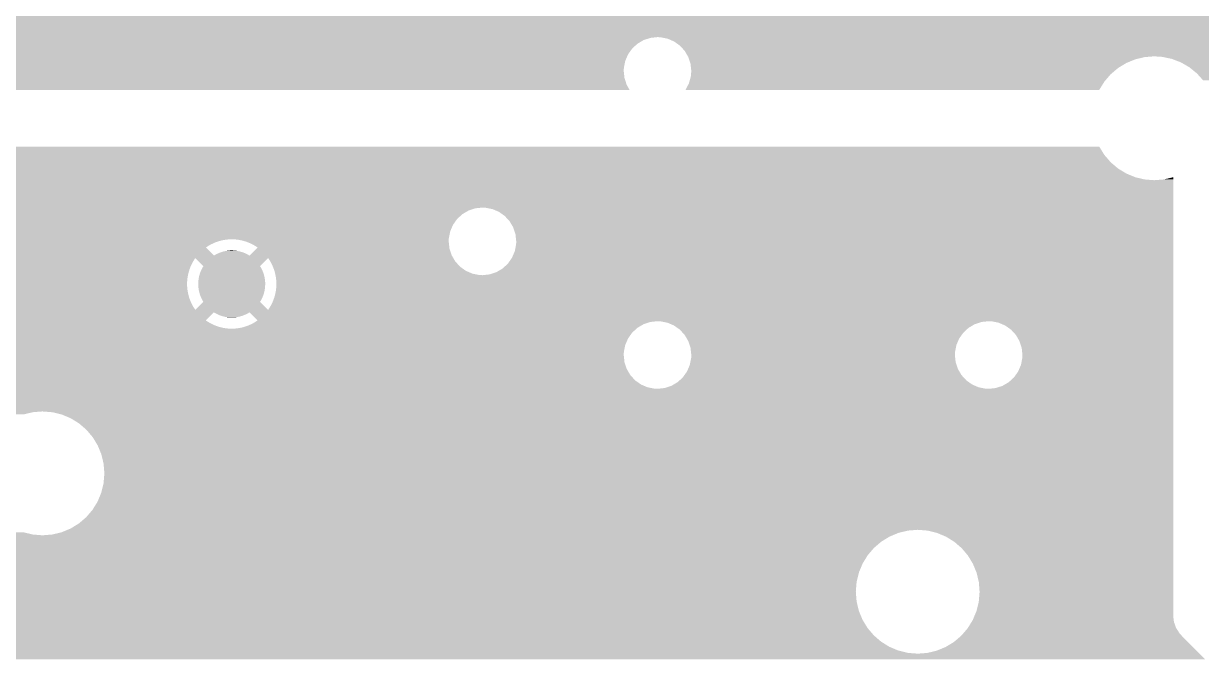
# Model space of a CAD drawing. Extents: x 295 to 953, y 10 to 290.
# Drawn here: x 515.93 to 552.29, y 170.94 to 190.46 of the extents above; entities that cross this region are included whole.
import ezdxf

# ---------------------------------------------------------------- set-up
doc = ezdxf.new("R2010")
doc.units = 0
doc.header["$LTSCALE"] = 5
doc.header["$MEASUREMENT"] = 0
doc.layers.add('PWR', color=7, linetype='CONTINUOUS')

msp = doc.modelspace()

# ---------------------------------------------------------------- linework, layer by layer
at = {"layer": 'PWR'}
for points in [[(511.399, 190.041), (511.399, 190.876), (613.488, 190.041), (613.488, 190.876)], [(511.399, 190.017), (511.399, 190.041), (535.278, 190.017), (535.497, 190.041)], [(511.399, 189.949), (511.399, 190.017), (535.068, 189.949), (535.278, 190.017)], [(511.399, 189.837), (511.399, 189.949), (534.878, 189.837), (535.068, 189.949)], [(511.399, 189.688), (511.399, 189.837), (534.715, 189.688), (534.878, 189.837)], [(535.589, 190.037), (535.497, 190.041), (613.488, 190.037), (613.488, 190.041)], [(535.805, 189.994), (535.589, 190.037), (613.488, 189.994), (613.488, 190.037)], [(536.007, 189.907), (535.805, 189.994), (613.488, 189.907), (613.488, 189.994)], [(536.187, 189.78), (536.007, 189.907), (613.488, 189.78), (613.488, 189.907)], [(511.399, 189.509), (511.399, 189.688), (534.588, 189.509), (534.715, 189.688)], [(511.399, 189.306), (511.399, 189.509), (534.501, 189.306), (534.588, 189.509)], [(536.336, 189.617), (536.187, 189.78), (613.488, 189.617), (613.488, 189.78)], [(536.435, 189.448), (536.336, 189.617), (613.488, 189.448), (613.488, 189.617)], [(511.399, 189.09), (511.399, 189.306), (534.458, 189.09), (534.501, 189.306)], [(511.399, 188.998), (511.399, 189.09), (534.454, 188.998), (534.458, 189.09)], [(536.447, 189.427), (536.435, 189.448), (550.562, 189.427), (550.832, 189.448)], [(536.448, 189.424), (536.447, 189.427), (550.534, 189.424), (550.562, 189.427)], [(536.471, 189.355), (536.448, 189.424), (550.244, 189.355), (550.534, 189.424)], [(536.508, 189.241), (536.471, 189.355), (549.968, 189.241), (550.244, 189.355)], [(536.516, 189.217), (536.508, 189.241), (549.929, 189.217), (549.968, 189.241)], [(536.53, 189.086), (536.516, 189.217), (549.713, 189.086), (549.929, 189.217)], [(551.082, 189.431), (550.832, 189.448), (613.488, 189.431), (613.488, 189.448)], [(551.374, 189.369), (551.082, 189.431), (613.488, 189.369), (613.488, 189.431)], [(551.653, 189.263), (551.374, 189.369), (613.488, 189.263), (613.488, 189.369)], [(551.911, 189.114), (551.653, 189.263), (613.488, 189.114), (613.488, 189.263)], [(552.144, 188.926), (551.911, 189.114), (613.488, 188.926), (613.488, 189.114)], [(511.399, 188.779), (511.399, 188.998), (534.477, 188.779), (534.454, 188.998)], [(511.399, 188.569), (511.399, 188.779), (534.546, 188.569), (534.477, 188.779)], [(536.481, 188.666), (536.525, 188.821), (549.291, 188.666), (549.424, 188.821)], [(536.525, 188.821), (536.531, 188.893), (549.424, 188.821), (549.485, 188.893)], [(536.54, 188.998), (536.53, 189.086), (549.61, 188.998), (549.713, 189.086)], [(536.531, 188.893), (536.54, 188.998), (549.485, 188.893), (549.61, 188.998)], [(552.344, 188.705), (552.144, 188.926), (613.488, 188.705), (613.488, 188.926)], [(511.399, 188.415), (511.399, 188.569), (534.633, 188.415), (534.546, 188.569)], [(511.399, 188.414), (511.399, 188.415), (534.632, 188.414), (534.633, 188.415)], [(536.361, 188.415), (536.464, 188.609), (549.135, 188.415), (549.256, 188.609)], [(536.361, 188.414), (536.361, 188.415), (549.135, 188.414), (549.135, 188.415)], [(536.361, 188.414), (536.361, 188.414), (549.134, 188.414), (549.135, 188.414)], [(536.464, 188.609), (536.481, 188.666), (549.256, 188.609), (549.291, 188.666)], [(511.399, 186.407), (511.399, 186.661), (549.292, 186.407), (549.135, 186.661)], [(511.399, 186.661), (511.399, 186.661), (549.135, 186.661), (549.134, 186.661)], [(511.399, 186.181), (511.399, 186.407), (549.487, 186.181), (549.292, 186.407)], [(511.399, 185.988), (511.399, 186.181), (549.715, 185.988), (549.487, 186.181)], [(511.399, 185.833), (511.399, 185.988), (549.97, 185.833), (549.715, 185.988)], [(511.399, 185.719), (511.399, 185.833), (550.246, 185.719), (549.97, 185.833)], [(511.399, 185.65), (511.399, 185.719), (550.536, 185.65), (550.246, 185.719)], [(511.399, 185.627), (511.399, 185.65), (550.832, 185.627), (550.536, 185.65)], [(511.399, 184.783), (511.399, 185.627), (551.416, 184.783), (551.416, 185.627)], [(550.832, 185.627), (551.13, 185.651), (551.416, 185.627), (551.416, 185.651)], [(551.13, 185.651), (551.414, 185.718), (551.416, 185.651), (551.416, 185.718)], [(551.414, 185.718), (551.416, 185.719), (551.416, 185.718), (551.416, 185.719)], [(511.399, 184.76), (511.399, 184.783), (529.874, 184.76), (530.093, 184.783)], [(511.399, 184.691), (511.399, 184.76), (529.664, 184.691), (529.874, 184.76)], [(530.185, 184.779), (530.093, 184.783), (551.416, 184.779), (551.416, 184.783)], [(530.401, 184.736), (530.185, 184.779), (551.416, 184.736), (551.416, 184.779)], [(530.604, 184.649), (530.401, 184.736), (551.416, 184.649), (551.416, 184.736)], [(511.399, 184.579), (511.399, 184.691), (529.474, 184.579), (529.664, 184.691)], [(511.399, 184.431), (511.399, 184.579), (529.311, 184.431), (529.474, 184.579)], [(511.399, 184.251), (511.399, 184.431), (529.184, 184.251), (529.311, 184.431)], [(530.783, 184.522), (530.604, 184.649), (551.416, 184.522), (551.416, 184.649)], [(530.932, 184.359), (530.783, 184.522), (551.416, 184.359), (551.416, 184.522)], [(511.399, 184.048), (511.399, 184.251), (529.097, 184.048), (529.184, 184.251)], [(511.399, 183.832), (511.399, 184.048), (529.054, 183.832), (529.097, 184.048)], [(531.044, 184.169), (530.932, 184.359), (551.416, 184.169), (551.416, 184.359)], [(531.112, 183.959), (531.044, 184.169), (551.416, 183.959), (551.416, 184.169)], [(511.399, 183.804), (511.399, 183.832), (529.053, 183.804), (529.054, 183.832)], [(511.399, 183.8), (511.399, 183.804), (522.24, 183.8), (522.32, 183.804)], [(511.399, 183.791), (511.399, 183.8), (522.16, 183.791), (522.24, 183.8)], [(511.399, 183.778), (511.399, 183.791), (522.081, 183.778), (522.16, 183.791)], [(511.399, 183.759), (511.399, 183.778), (522.003, 183.759), (522.081, 183.778)], [(511.399, 183.737), (511.399, 183.759), (521.926, 183.737), (522.003, 183.759)], [(511.399, 183.71), (511.399, 183.737), (521.85, 183.71), (521.926, 183.737)], [(511.399, 183.678), (511.399, 183.71), (521.777, 183.678), (521.85, 183.71)], [(511.399, 183.643), (511.399, 183.678), (521.705, 183.643), (521.777, 183.678)], [(511.399, 183.603), (511.399, 183.643), (521.635, 183.603), (521.705, 183.643)], [(522.481, 183.798), (522.401, 183.804), (529.053, 183.798), (529.053, 183.804)], [(522.56, 183.789), (522.481, 183.798), (529.052, 183.789), (529.053, 183.798)], [(522.639, 183.774), (522.56, 183.789), (529.052, 183.774), (529.052, 183.789)], [(522.717, 183.755), (522.639, 183.774), (529.051, 183.755), (529.052, 183.774)], [(522.767, 183.74), (522.717, 183.755), (529.05, 183.74), (529.051, 183.755)], [(522.794, 183.732), (522.767, 183.74), (529.051, 183.732), (529.05, 183.74)], [(522.869, 183.704), (522.794, 183.732), (529.054, 183.704), (529.051, 183.732)], [(522.943, 183.672), (522.869, 183.704), (529.057, 183.672), (529.054, 183.704)], [(523.014, 183.635), (522.943, 183.672), (529.061, 183.635), (529.057, 183.672)], [(523.084, 183.595), (523.014, 183.635), (529.066, 183.595), (529.061, 183.635)], [(531.089, 183.432), (531.132, 183.648), (551.416, 183.432), (551.416, 183.648)], [(531.136, 183.74), (531.112, 183.959), (551.416, 183.74), (551.416, 183.959)], [(531.132, 183.648), (531.136, 183.74), (551.416, 183.648), (551.416, 183.74)], [(511.399, 183.559), (511.399, 183.603), (521.568, 183.559), (521.635, 183.603)], [(511.399, 183.55), (511.399, 183.559), (521.554, 183.55), (521.568, 183.559)], [(511.399, 183.302), (511.399, 183.55), (521.803, 183.302), (521.554, 183.55)], [(511.399, 183.224), (511.399, 183.302), (529.194, 183.224), (529.148, 183.302)], [(521.803, 183.302), (521.843, 183.325), (522.902, 183.302), (522.861, 183.325)], [(521.843, 183.325), (521.864, 183.337), (522.861, 183.325), (522.842, 183.337)], [(521.864, 183.337), (521.904, 183.358), (522.842, 183.337), (522.799, 183.358)], [(521.904, 183.358), (521.926, 183.367), (522.799, 183.358), (522.779, 183.367)], [(521.926, 183.367), (521.968, 183.386), (522.779, 183.367), (522.735, 183.386)], [(521.968, 183.386), (521.991, 183.394), (522.735, 183.386), (522.715, 183.394)], [(521.991, 183.394), (522.033, 183.409), (522.715, 183.394), (522.67, 183.409)], [(522.033, 183.409), (522.057, 183.416), (522.67, 183.409), (522.649, 183.416)], [(522.057, 183.416), (522.1, 183.429), (522.649, 183.416), (522.603, 183.429)], [(522.1, 183.429), (522.125, 183.434), (522.603, 183.429), (522.582, 183.434)], [(522.125, 183.434), (522.168, 183.443), (522.582, 183.434), (522.534, 183.443)], [(522.168, 183.443), (522.194, 183.447), (522.534, 183.443), (522.514, 183.447)], [(522.194, 183.447), (522.237, 183.453), (522.514, 183.447), (522.464, 183.453)], [(522.237, 183.453), (522.266, 183.456), (522.464, 183.453), (522.445, 183.456)], [(522.266, 183.456), (522.306, 183.459), (522.445, 183.456), (522.389, 183.459)], [(522.306, 183.459), (522.376, 183.46), (522.389, 183.459), (522.376, 183.46)], [(522.902, 183.302), (522.912, 183.312), (529.148, 183.302), (529.142, 183.312)], [(522.912, 183.312), (523.121, 183.521), (529.142, 183.312), (529.073, 183.521)], [(523.15, 183.55), (523.084, 183.595), (529.07, 183.55), (529.066, 183.595)], [(523.121, 183.521), (523.15, 183.55), (529.073, 183.521), (529.07, 183.55)], [(531.002, 183.23), (531.089, 183.432), (551.416, 183.23), (551.416, 183.432)], [(511.399, 183.157), (511.399, 183.224), (521.183, 183.157), (521.228, 183.224)], [(511.399, 183.088), (511.399, 183.157), (521.143, 183.088), (521.183, 183.157)], [(511.399, 183.016), (511.399, 183.088), (521.106, 183.016), (521.143, 183.088)], [(511.399, 182.943), (511.399, 183.016), (521.074, 182.943), (521.106, 183.016)], [(511.399, 182.867), (511.399, 182.943), (521.046, 182.867), (521.074, 182.943)], [(521.476, 182.975), (521.228, 183.224), (523.228, 182.975), (523.477, 183.224)], [(521.431, 182.895), (521.441, 182.915), (523.274, 182.895), (523.263, 182.915)], [(521.441, 182.915), (521.465, 182.955), (523.263, 182.915), (523.24, 182.955)], [(521.465, 182.955), (521.476, 182.975), (523.24, 182.955), (523.228, 182.975)], [(523.504, 183.184), (523.477, 183.224), (529.217, 183.184), (529.194, 183.224)], [(523.543, 183.121), (523.504, 183.184), (529.254, 183.121), (529.217, 183.184)], [(523.546, 183.116), (523.543, 183.121), (529.259, 183.116), (529.254, 183.121)], [(523.584, 183.045), (523.546, 183.116), (529.324, 183.045), (529.259, 183.116)], [(523.618, 182.972), (523.584, 183.045), (529.39, 182.972), (529.324, 183.045)], [(523.623, 182.959), (523.618, 182.972), (529.403, 182.959), (529.39, 182.972)], [(523.648, 182.898), (523.623, 182.959), (529.488, 182.898), (529.403, 182.959)], [(530.712, 182.901), (530.874, 183.05), (551.416, 182.901), (551.416, 183.05)], [(530.874, 183.05), (531.002, 183.23), (551.416, 183.05), (551.416, 183.23)], [(511.399, 182.791), (511.399, 182.867), (521.023, 182.791), (521.046, 182.867)], [(511.399, 182.713), (511.399, 182.791), (521.004, 182.713), (521.023, 182.791)], [(511.399, 182.634), (511.399, 182.713), (520.989, 182.634), (521.004, 182.713)], [(511.399, 182.554), (511.399, 182.634), (520.98, 182.554), (520.989, 182.634)], [(511.399, 182.474), (511.399, 182.554), (520.974, 182.474), (520.98, 182.554)], [(521.322, 182.518), (521.328, 182.564), (523.382, 182.518), (523.377, 182.564)], [(521.328, 182.564), (521.331, 182.587), (523.377, 182.564), (523.373, 182.587)], [(521.331, 182.587), (521.34, 182.633), (523.373, 182.587), (523.365, 182.633)], [(521.34, 182.633), (521.344, 182.656), (523.365, 182.633), (523.36, 182.656)], [(521.344, 182.656), (521.356, 182.701), (523.36, 182.656), (523.349, 182.701)], [(521.356, 182.701), (521.362, 182.723), (523.349, 182.701), (523.342, 182.723)], [(521.362, 182.723), (521.377, 182.767), (523.342, 182.723), (523.328, 182.767)], [(521.377, 182.767), (521.384, 182.789), (523.328, 182.767), (523.32, 182.789)], [(521.384, 182.789), (521.402, 182.832), (523.32, 182.789), (523.303, 182.832)], [(521.402, 182.832), (521.411, 182.853), (523.303, 182.832), (523.293, 182.853)], [(521.411, 182.853), (521.431, 182.895), (523.293, 182.853), (523.274, 182.895)], [(523.67, 182.831), (523.648, 182.898), (529.582, 182.831), (529.488, 182.898)], [(523.673, 182.821), (523.67, 182.831), (529.604, 182.821), (529.582, 182.831)], [(523.694, 182.744), (523.673, 182.821), (529.785, 182.744), (529.604, 182.821)], [(523.703, 182.701), (523.694, 182.744), (530.001, 182.701), (529.785, 182.744)], [(523.703, 182.697), (523.703, 182.701), (530.093, 182.697), (530.001, 182.701)], [(523.71, 182.665), (523.703, 182.697), (551.416, 182.665), (551.416, 182.697)], [(523.722, 182.586), (523.71, 182.665), (551.416, 182.586), (551.416, 182.665)], [(523.729, 182.506), (523.722, 182.586), (551.416, 182.506), (551.416, 182.586)], [(530.093, 182.697), (530.312, 182.721), (551.416, 182.697), (551.416, 182.721)], [(530.312, 182.721), (530.522, 182.79), (551.416, 182.721), (551.416, 182.79)], [(530.522, 182.79), (530.712, 182.901), (551.416, 182.79), (551.416, 182.901)], [(511.399, 182.394), (511.399, 182.474), (520.974, 182.394), (520.974, 182.474)], [(511.399, 182.314), (511.399, 182.394), (520.978, 182.314), (520.974, 182.394)], [(511.399, 182.234), (511.399, 182.314), (520.987, 182.234), (520.978, 182.314)], [(511.399, 182.155), (511.399, 182.234), (521.001, 182.155), (520.987, 182.234)], [(521.318, 182.426), (521.319, 182.449), (523.386, 182.426), (523.386, 182.449)], [(521.319, 182.403), (521.318, 182.426), (523.386, 182.403), (523.386, 182.426)], [(521.319, 182.449), (521.321, 182.495), (523.386, 182.449), (523.384, 182.495)], [(521.321, 182.356), (521.319, 182.403), (523.383, 182.356), (523.386, 182.403)], [(521.321, 182.495), (521.322, 182.518), (523.384, 182.495), (523.382, 182.518)], [(521.323, 182.333), (521.321, 182.356), (523.382, 182.333), (523.383, 182.356)], [(521.328, 182.287), (521.323, 182.333), (523.376, 182.287), (523.382, 182.333)], [(521.332, 182.264), (521.328, 182.287), (523.374, 182.264), (523.376, 182.287)], [(521.339, 182.219), (521.332, 182.264), (523.365, 182.219), (523.374, 182.264)], [(521.345, 182.196), (521.339, 182.219), (523.36, 182.196), (523.365, 182.219)], [(521.355, 182.151), (521.345, 182.196), (523.349, 182.151), (523.36, 182.196)], [(523.701, 182.139), (523.715, 182.218), (551.416, 182.139), (551.416, 182.218)], [(523.715, 182.218), (523.725, 182.297), (551.416, 182.218), (551.416, 182.297)], [(523.725, 182.297), (523.73, 182.378), (551.416, 182.297), (551.416, 182.378)], [(523.731, 182.426), (523.729, 182.506), (551.416, 182.426), (551.416, 182.506)], [(523.73, 182.378), (523.731, 182.426), (551.416, 182.378), (551.416, 182.426)], [(511.399, 182.076), (511.399, 182.155), (521.019, 182.076), (521.001, 182.155)], [(511.399, 181.999), (511.399, 182.076), (521.041, 181.999), (521.019, 182.076)], [(511.399, 181.924), (511.399, 181.999), (521.068, 181.924), (521.041, 181.999)], [(511.399, 181.85), (511.399, 181.924), (521.1, 181.85), (521.068, 181.924)], [(511.399, 181.778), (511.399, 181.85), (521.135, 181.778), (521.1, 181.85)], [(521.228, 181.628), (521.476, 181.876), (523.477, 181.628), (523.228, 181.876)], [(521.362, 182.129), (521.355, 182.151), (523.343, 182.129), (523.349, 182.151)], [(521.376, 182.085), (521.362, 182.129), (523.328, 182.085), (523.343, 182.129)], [(521.385, 182.063), (521.376, 182.085), (523.321, 182.063), (523.328, 182.085)], [(521.401, 182.02), (521.385, 182.063), (523.303, 182.02), (523.321, 182.063)], [(521.411, 181.999), (521.401, 182.02), (523.294, 181.999), (523.303, 182.02)], [(521.431, 181.957), (521.411, 181.999), (523.273, 181.957), (523.294, 181.999)], [(521.442, 181.936), (521.431, 181.957), (523.263, 181.936), (523.273, 181.957)], [(521.464, 181.896), (521.442, 181.936), (523.24, 181.896), (523.263, 181.936)], [(521.476, 181.876), (521.464, 181.896), (523.228, 181.876), (523.24, 181.896)], [(523.562, 181.764), (523.598, 181.835), (551.416, 181.764), (551.416, 181.835)], [(523.598, 181.835), (523.63, 181.909), (551.416, 181.835), (551.416, 181.909)], [(523.63, 181.909), (523.658, 181.984), (551.416, 181.909), (551.416, 181.984)], [(523.658, 181.984), (523.682, 182.061), (551.416, 181.984), (551.416, 182.061)], [(523.682, 182.061), (523.701, 182.139), (551.416, 182.061), (551.416, 182.139)], [(511.399, 181.708), (511.399, 181.778), (521.175, 181.708), (521.135, 181.778)], [(511.399, 181.641), (511.399, 181.708), (521.219, 181.641), (521.175, 181.708)], [(511.399, 181.628), (511.399, 181.641), (521.228, 181.628), (521.219, 181.641)], [(511.399, 181.55), (511.399, 181.628), (551.416, 181.55), (551.416, 181.628)], [(511.399, 181.301), (511.399, 181.55), (521.554, 181.301), (521.803, 181.55)], [(521.844, 181.526), (521.803, 181.55), (522.862, 181.526), (522.902, 181.55)], [(521.863, 181.515), (521.844, 181.526), (522.841, 181.515), (522.862, 181.526)], [(521.905, 181.494), (521.863, 181.515), (522.8, 181.494), (522.841, 181.515)], [(521.925, 181.484), (521.905, 181.494), (522.778, 181.484), (522.8, 181.494)], [(521.969, 181.466), (521.925, 181.484), (522.737, 181.466), (522.778, 181.484)], [(521.989, 181.458), (521.969, 181.466), (522.714, 181.458), (522.737, 181.466)], [(522.035, 181.442), (521.989, 181.458), (522.671, 181.442), (522.714, 181.458)], [(523.15, 181.301), (522.902, 181.55), (551.416, 181.301), (551.416, 181.55)], [(523.477, 181.628), (523.521, 181.695), (551.416, 181.628), (551.416, 181.695)], [(523.521, 181.695), (523.562, 181.764), (551.416, 181.695), (551.416, 181.764)], [(511.399, 181.257), (511.399, 181.301), (521.621, 181.257), (521.554, 181.301)], [(511.399, 181.216), (511.399, 181.257), (521.69, 181.216), (521.621, 181.257)], [(511.399, 181.18), (511.399, 181.216), (521.762, 181.18), (521.69, 181.216)], [(511.399, 181.148), (511.399, 181.18), (521.835, 181.148), (521.762, 181.18)], [(511.399, 181.12), (511.399, 181.148), (521.911, 181.12), (521.835, 181.148)], [(511.399, 181.096), (511.399, 181.12), (521.987, 181.096), (521.911, 181.12)], [(511.399, 181.077), (511.399, 181.096), (522.065, 181.077), (521.987, 181.096)], [(522.055, 181.435), (522.035, 181.442), (522.648, 181.435), (522.671, 181.442)], [(522.102, 181.423), (522.055, 181.435), (522.605, 181.423), (522.648, 181.435)], [(522.122, 181.418), (522.102, 181.423), (522.58, 181.418), (522.605, 181.423)], [(522.171, 181.408), (522.122, 181.418), (522.537, 181.408), (522.58, 181.418)], [(522.191, 181.404), (522.171, 181.408), (522.51, 181.404), (522.537, 181.408)], [(522.241, 181.398), (522.191, 181.404), (522.468, 181.398), (522.51, 181.404)], [(522.26, 181.396), (522.241, 181.398), (522.438, 181.396), (522.468, 181.398)], [(522.315, 181.393), (522.26, 181.396), (522.399, 181.393), (522.438, 181.396)], [(522.329, 181.392), (522.315, 181.393), (522.329, 181.392), (522.399, 181.393)], [(522.625, 181.074), (522.702, 181.092), (534.878, 181.074), (534.908, 181.092)], [(522.702, 181.092), (522.779, 181.115), (534.908, 181.092), (534.947, 181.115)], [(522.779, 181.115), (522.854, 181.142), (534.947, 181.115), (534.993, 181.142)], [(522.854, 181.142), (522.928, 181.173), (534.993, 181.142), (535.047, 181.173)], [(522.928, 181.173), (522.954, 181.186), (535.047, 181.173), (535.068, 181.186)], [(522.954, 181.186), (523, 181.209), (535.068, 181.186), (535.138, 181.209)], [(523, 181.209), (523.07, 181.248), (535.138, 181.209), (535.259, 181.248)], [(523.07, 181.248), (523.079, 181.254), (535.259, 181.248), (535.278, 181.254)], [(523.079, 181.254), (523.115, 181.278), (535.278, 181.254), (535.497, 181.278)], [(523.115, 181.278), (523.137, 181.292), (551.416, 181.278), (551.416, 181.292)], [(523.137, 181.292), (523.15, 181.301), (551.416, 181.292), (551.416, 181.301)], [(535.589, 181.274), (535.497, 181.278), (545.682, 181.274), (545.72, 181.278)], [(535.687, 181.254), (535.589, 181.274), (545.501, 181.254), (545.682, 181.274)], [(535.805, 181.231), (535.687, 181.254), (545.43, 181.231), (545.501, 181.254)], [(535.911, 181.186), (535.805, 181.231), (545.292, 181.186), (545.43, 181.231)], [(536.007, 181.144), (535.911, 181.186), (545.221, 181.144), (545.292, 181.186)], [(536.106, 181.074), (536.007, 181.144), (545.101, 181.074), (545.221, 181.144)], [(545.812, 181.274), (545.72, 181.278), (551.416, 181.274), (551.416, 181.278)], [(546.028, 181.231), (545.812, 181.274), (551.416, 181.231), (551.416, 181.274)], [(546.231, 181.144), (546.028, 181.231), (551.416, 181.144), (551.416, 181.231)], [(546.411, 181.017), (546.231, 181.144), (551.416, 181.017), (551.416, 181.144)], [(511.399, 181.063), (511.399, 181.077), (522.144, 181.063), (522.065, 181.077)], [(511.399, 181.053), (511.399, 181.063), (522.224, 181.053), (522.144, 181.063)], [(511.399, 181.048), (511.399, 181.053), (522.304, 181.048), (522.224, 181.053)], [(511.399, 181.047), (511.399, 181.048), (522.384, 181.047), (522.304, 181.048)], [(511.399, 180.925), (511.399, 181.047), (534.715, 180.925), (534.849, 181.047)], [(511.399, 180.746), (511.399, 180.925), (534.588, 180.746), (534.715, 180.925)], [(511.399, 180.543), (511.399, 180.746), (534.501, 180.543), (534.588, 180.746)], [(522.384, 181.047), (522.464, 181.052), (534.849, 181.047), (534.853, 181.052)], [(522.464, 181.052), (522.544, 181.06), (534.853, 181.052), (534.863, 181.06)], [(522.544, 181.06), (522.623, 181.074), (534.863, 181.06), (534.878, 181.074)], [(536.187, 181.017), (536.106, 181.074), (545.038, 181.017), (545.101, 181.074)], [(536.271, 180.925), (536.187, 181.017), (544.939, 180.925), (545.038, 181.017)], [(536.336, 180.854), (536.271, 180.925), (544.888, 180.854), (544.939, 180.925)], [(536.399, 180.746), (536.336, 180.854), (544.811, 180.746), (544.888, 180.854)], [(536.447, 180.664), (536.399, 180.746), (544.776, 180.664), (544.811, 180.746)], [(546.56, 180.854), (546.411, 181.017), (551.416, 180.854), (551.416, 181.017)], [(546.671, 180.664), (546.56, 180.854), (551.416, 180.664), (551.416, 180.854)], [(511.399, 180.327), (511.399, 180.543), (534.458, 180.327), (534.501, 180.543)], [(536.487, 180.543), (536.447, 180.664), (544.724, 180.543), (544.776, 180.664)], [(536.516, 180.454), (536.487, 180.543), (544.707, 180.454), (544.724, 180.543)], [(536.53, 180.327), (536.516, 180.454), (544.682, 180.327), (544.707, 180.454)], [(546.74, 180.454), (546.671, 180.664), (551.416, 180.454), (551.416, 180.664)], [(546.763, 180.235), (546.74, 180.454), (551.416, 180.235), (551.416, 180.454)], [(511.399, 180.235), (511.399, 180.327), (534.454, 180.235), (534.458, 180.327)], [(511.399, 180.016), (511.399, 180.235), (534.477, 180.016), (534.454, 180.235)], [(511.399, 179.806), (511.399, 180.016), (534.546, 179.806), (534.477, 180.016)], [(536.493, 179.927), (536.511, 180.016), (544.73, 179.927), (544.701, 180.016)], [(536.511, 180.016), (536.536, 180.143), (544.701, 180.016), (544.687, 180.143)], [(536.54, 180.235), (536.53, 180.327), (544.678, 180.235), (544.682, 180.327)], [(536.536, 180.143), (536.54, 180.235), (544.687, 180.143), (544.678, 180.235)], [(546.717, 179.927), (546.759, 180.143), (551.416, 179.927), (551.416, 180.143)], [(546.759, 180.143), (546.763, 180.235), (551.416, 180.143), (551.416, 180.235)], [(511.399, 179.616), (511.399, 179.806), (534.658, 179.616), (534.546, 179.806)], [(536.329, 179.616), (536.406, 179.724), (544.881, 179.616), (544.818, 179.724)], [(536.406, 179.724), (536.441, 179.806), (544.818, 179.724), (544.77, 179.806)], [(536.441, 179.806), (536.493, 179.927), (544.77, 179.806), (544.73, 179.927)], [(546.502, 179.545), (546.629, 179.724), (551.416, 179.545), (551.416, 179.724)], [(546.629, 179.724), (546.717, 179.927), (551.416, 179.724), (551.416, 179.927)], [(511.399, 179.453), (511.399, 179.616), (534.806, 179.453), (534.658, 179.616)], [(511.399, 179.326), (511.399, 179.453), (534.986, 179.326), (534.806, 179.453)], [(511.399, 179.239), (511.399, 179.326), (535.189, 179.239), (534.986, 179.326)], [(535.787, 179.239), (535.925, 179.284), (545.412, 179.239), (545.306, 179.284)], [(535.925, 179.284), (535.996, 179.326), (545.306, 179.284), (545.21, 179.326)], [(535.996, 179.326), (536.116, 179.396), (545.21, 179.326), (545.111, 179.396)], [(536.116, 179.396), (536.179, 179.453), (545.111, 179.396), (545.03, 179.453)], [(536.179, 179.453), (536.278, 179.545), (545.03, 179.453), (544.946, 179.545)], [(536.278, 179.545), (536.329, 179.616), (544.946, 179.545), (544.881, 179.616)], [(545.94, 179.216), (546.149, 179.284), (551.416, 179.216), (551.416, 179.284)], [(546.149, 179.284), (546.339, 179.396), (551.416, 179.284), (551.416, 179.396)], [(546.339, 179.396), (546.502, 179.545), (551.416, 179.396), (551.416, 179.545)], [(511.399, 179.196), (511.399, 179.239), (535.405, 179.196), (535.189, 179.239)], [(511.399, 179.192), (511.399, 179.196), (535.497, 179.192), (535.405, 179.196)], [(511.399, 178.494), (511.399, 179.192), (551.416, 178.494), (551.416, 179.192)], [(535.497, 179.192), (535.535, 179.196), (545.72, 179.192), (545.628, 179.196)], [(535.535, 179.196), (535.716, 179.216), (545.628, 179.196), (545.531, 179.216)], [(535.716, 179.216), (535.787, 179.239), (545.531, 179.216), (545.412, 179.239)], [(545.72, 179.192), (545.94, 179.216), (551.416, 179.192), (551.416, 179.216)], [(511.399, 178.471), (511.399, 178.494), (516.213, 178.471), (516.51, 178.494)], [(511.399, 178.401), (511.399, 178.471), (515.922, 178.401), (516.213, 178.471)], [(516.82, 178.469), (516.51, 178.494), (551.416, 178.469), (551.416, 178.494)], [(517.11, 178.398), (516.82, 178.469), (551.416, 178.398), (551.416, 178.469)], [(517.385, 178.282), (517.11, 178.398), (551.416, 178.282), (551.416, 178.398)], [(517.639, 178.125), (517.385, 178.282), (551.416, 178.125), (551.416, 178.282)], [(517.865, 177.93), (517.639, 178.125), (551.416, 177.93), (551.416, 178.125)], [(518.059, 177.703), (517.865, 177.93), (551.416, 177.703), (551.416, 177.93)], [(518.214, 177.448), (518.059, 177.703), (551.416, 177.448), (551.416, 177.703)], [(518.328, 177.172), (518.214, 177.448), (551.416, 177.172), (551.416, 177.448)], [(518.397, 176.881), (518.328, 177.172), (551.416, 176.881), (551.416, 177.172)], [(518.421, 176.584), (518.397, 176.881), (551.416, 176.584), (551.416, 176.881)], [(518.395, 176.274), (518.421, 176.584), (551.416, 176.274), (551.416, 176.584)], [(518.324, 175.984), (518.395, 176.274), (551.416, 175.984), (551.416, 176.274)], [(518.052, 175.455), (518.209, 175.709), (551.416, 175.455), (551.416, 175.709)], [(518.209, 175.709), (518.324, 175.984), (551.416, 175.709), (551.416, 175.984)], [(517.857, 175.229), (518.052, 175.455), (551.416, 175.229), (551.416, 175.455)], [(517.374, 174.88), (517.629, 175.035), (551.416, 174.88), (551.416, 175.035)], [(517.629, 175.035), (517.857, 175.229), (551.416, 175.035), (551.416, 175.229)], [(511.399, 174.699), (511.399, 174.77), (516.201, 174.699), (515.911, 174.77)], [(511.399, 174.673), (511.399, 174.699), (516.51, 174.673), (516.201, 174.699)], [(511.399, 174.636), (511.399, 174.673), (542.665, 174.636), (542.756, 174.673)], [(511.399, 174.481), (511.399, 174.636), (542.411, 174.481), (542.665, 174.636)], [(516.51, 174.673), (516.808, 174.697), (542.756, 174.673), (542.812, 174.697)], [(516.808, 174.697), (517.031, 174.75), (542.812, 174.697), (542.942, 174.75)], [(517.031, 174.75), (517.098, 174.766), (542.942, 174.75), (543.009, 174.766)], [(517.098, 174.766), (517.228, 174.819), (543.009, 174.766), (543.232, 174.819)], [(517.228, 174.819), (517.284, 174.843), (543.232, 174.819), (543.53, 174.843)], [(517.284, 174.843), (517.374, 174.88), (551.416, 174.843), (551.416, 174.88)], [(543.839, 174.818), (543.53, 174.843), (551.416, 174.818), (551.416, 174.843)], [(544.129, 174.746), (543.839, 174.818), (551.416, 174.746), (551.416, 174.818)], [(544.404, 174.631), (544.129, 174.746), (551.416, 174.631), (551.416, 174.746)], [(544.658, 174.474), (544.404, 174.631), (551.416, 174.474), (551.416, 174.631)], [(511.399, 174.288), (511.399, 174.481), (542.183, 174.288), (542.411, 174.481)], [(511.399, 174.061), (511.399, 174.288), (541.988, 174.061), (542.183, 174.288)], [(544.885, 174.279), (544.658, 174.474), (551.416, 174.279), (551.416, 174.474)], [(545.078, 174.051), (544.885, 174.279), (551.416, 174.051), (551.416, 174.279)], [(511.399, 173.807), (511.399, 174.061), (541.831, 173.807), (541.988, 174.061)], [(545.233, 173.797), (545.078, 174.051), (551.416, 173.797), (551.416, 174.051)], [(511.399, 173.532), (511.399, 173.807), (541.716, 173.532), (541.831, 173.807)], [(511.399, 173.242), (511.399, 173.532), (541.644, 173.242), (541.716, 173.532)], [(545.347, 173.521), (545.233, 173.797), (551.416, 173.521), (551.416, 173.797)], [(545.417, 173.23), (545.347, 173.521), (551.416, 173.23), (551.416, 173.521)], [(511.399, 172.933), (511.399, 173.242), (541.619, 172.933), (541.644, 173.242)], [(545.44, 172.933), (545.417, 173.23), (551.416, 172.933), (551.416, 173.23)], [(511.399, 172.635), (511.399, 172.933), (541.643, 172.635), (541.619, 172.933)], [(545.415, 172.623), (545.44, 172.933), (551.416, 172.623), (551.416, 172.933)], [(511.399, 172.344), (511.399, 172.635), (541.712, 172.344), (541.643, 172.635)], [(545.343, 172.333), (545.415, 172.623), (551.416, 172.333), (551.416, 172.623)], [(511.399, 172.068), (511.399, 172.344), (541.826, 172.068), (541.712, 172.344)], [(511.399, 171.814), (511.399, 172.068), (541.981, 171.814), (541.826, 172.068)], [(545.076, 171.812), (545.193, 172.002), (551.508, 171.812), (551.44, 172.002)], [(545.193, 172.002), (545.228, 172.058), (551.44, 172.002), (551.433, 172.058)], [(545.228, 172.058), (545.288, 172.202), (551.433, 172.058), (551.416, 172.202)], [(545.288, 172.202), (545.343, 172.333), (551.416, 172.202), (551.416, 172.333)], [(511.399, 171.586), (511.399, 171.814), (542.175, 171.586), (541.981, 171.814)], [(544.881, 171.583), (544.932, 171.642), (551.673, 171.583), (551.619, 171.642)], [(544.932, 171.642), (545.071, 171.804), (551.619, 171.642), (551.513, 171.804)], [(545.071, 171.804), (545.076, 171.812), (551.513, 171.804), (551.508, 171.812)], [(511.399, 171.391), (511.399, 171.586), (542.401, 171.391), (542.175, 171.586)], [(511.399, 171.234), (511.399, 171.391), (542.655, 171.234), (542.401, 171.391)], [(544.394, 171.229), (544.649, 171.384), (552.027, 171.229), (551.871, 171.384)], [(544.649, 171.384), (544.876, 171.577), (551.871, 171.384), (551.678, 171.577)], [(544.876, 171.577), (544.881, 171.583), (551.678, 171.577), (551.673, 171.583)], [(511.399, 171.119), (511.399, 171.234), (542.93, 171.119), (542.655, 171.234)], [(511.399, 171.047), (511.399, 171.119), (543.22, 171.047), (542.93, 171.119)], [(511.399, 171.022), (511.399, 171.047), (543.53, 171.022), (543.22, 171.047)], [(511.399, 170.852), (511.399, 171.022), (552.403, 170.852), (552.233, 171.022)], [(543.53, 171.022), (543.827, 171.045), (552.233, 171.022), (552.21, 171.045)], [(543.827, 171.045), (544.118, 171.115), (552.21, 171.045), (552.141, 171.115)], [(544.118, 171.115), (544.394, 171.229), (552.141, 171.115), (552.027, 171.229)]]:
    msp.add_solid(points, dxfattribs=at)

doc.saveas('drawing.dxf')
